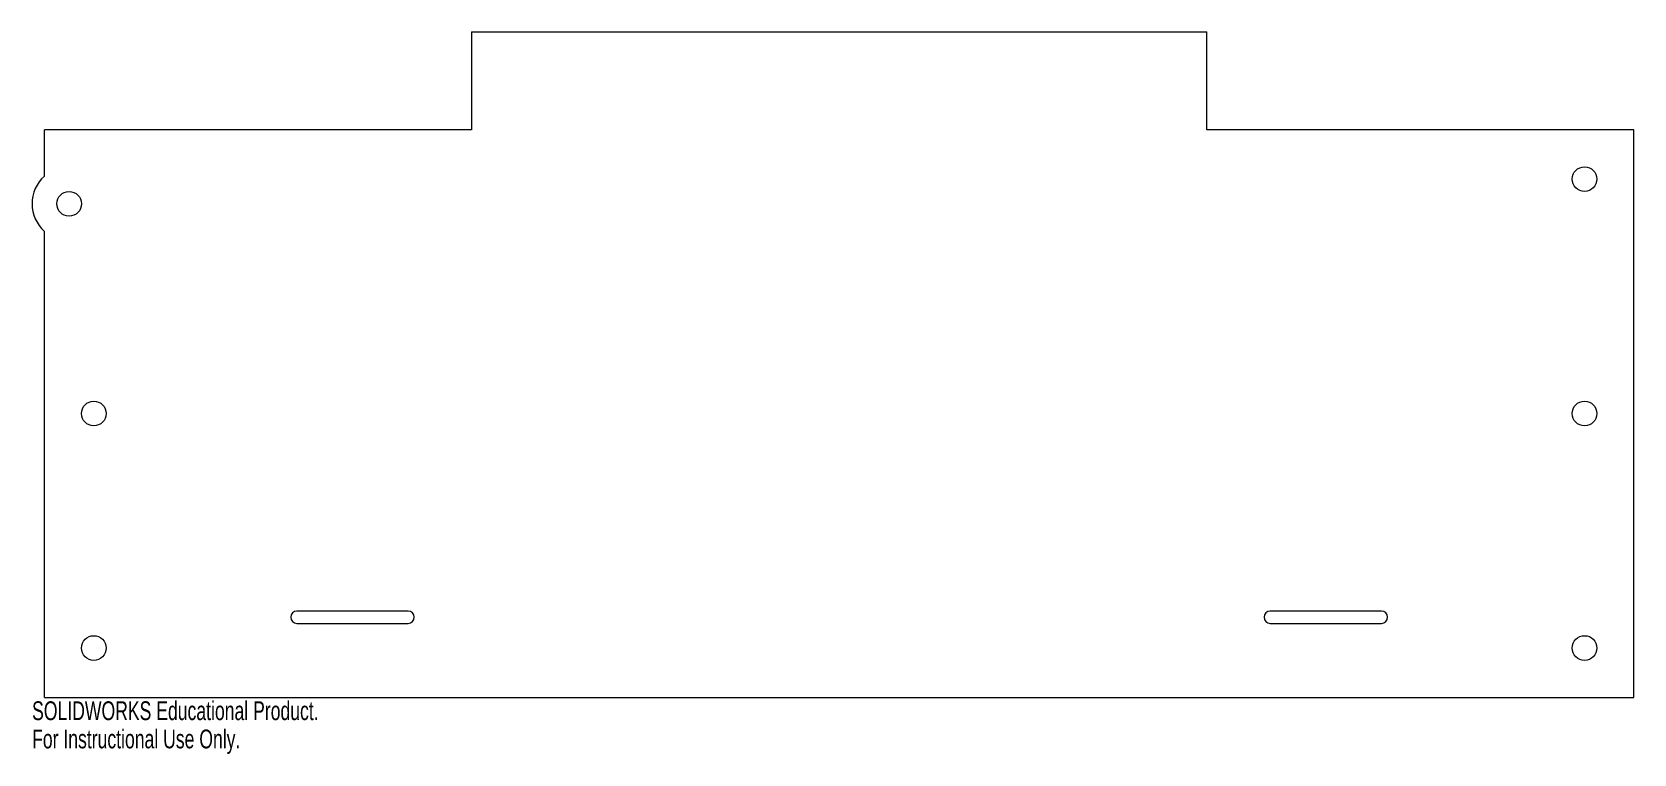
# Model space of a CAD drawing. Header units: inches. Extents: x -8.2 to 8, y -6.3 to 1.
import ezdxf

# ---------------------------------------------------------------- set-up
doc = ezdxf.new("R2010")
doc.units = ezdxf.units.IN
doc.header["$MEASUREMENT"] = 0
doc.styles.add('SLDTEXTSTYLE0', font='TXT', dxfattribs={"width": 0.7})

msp = doc.modelspace()

# ---------------------------------------------------------------- linework, layer by layer
at = {"color": 7, "linetype": 'Continuous', "lineweight": 15}
for p, q in [((-3.721, 0.99), (-3.721, 0)), ((-3.721, 0.99), (3.721, 0.99)), ((3.721, 0), (3.721, 0.99)), ((-8.046, -0.47), (-8.046, 0)), ((-3.721, 0), (-8.046, 0)), ((8.046, 0), (3.721, 0)), ((8.046, -5.75), (8.046, 0)), ((-8.046, -5.75), (-8.046, -1.03)), ((-4.365, -4.875), (-5.49, -4.875)), ((-5.49, -5), (-4.365, -5)), ((5.49, -4.875), (4.365, -4.875)), ((4.365, -5), (5.49, -5)), ((-8.046, -5.75), (8.046, -5.75))]:
    msp.add_line(p, q, dxfattribs=at)
for centre in [(7.546, -0.5), (-7.796, -0.75), (-7.546, -2.875), (7.546, -2.875), (-7.546, -5.25), (7.546, -5.25)]:
    msp.add_circle(centre, 0.125, dxfattribs=at)
for centre, radius, start, end in [((-7.796, -0.75), 0.375, 131.8103, 228.1897), ((-5.49, -4.938), 0.0625, 90, 270), ((-4.365, -4.938), 0.0625, 270, 90), ((4.365, -4.938), 0.0625, 90, 270), ((5.49, -4.938), 0.0625, 270, 90)]:
    msp.add_arc(centre, radius, start, end, dxfattribs=at)

# ---------------------------------------------------------------- texts
at = {"color": 7, "linetype": 'Continuous', "char_height": 0.1903, "attachment_point": 1, "style": 'SLDTEXTSTYLE0'}
for s, insert in [('SOLIDWORKS Educational Product.', (-8.171, -5.79)), ('For Instructional Use Only.', (-8.171, -6.076))]:
    msp.add_mtext(s, dxfattribs=dict(at, insert=insert))

doc.saveas('drawing.dxf')
